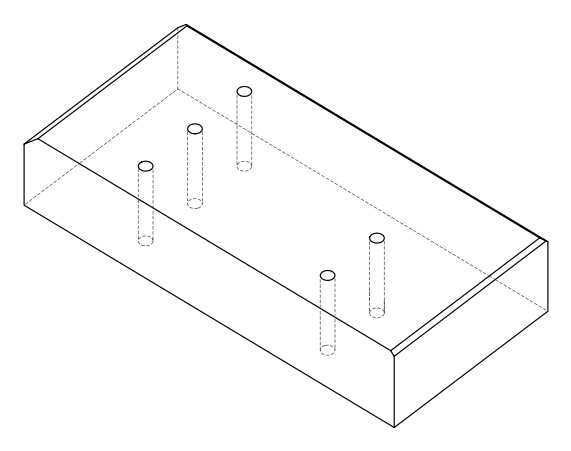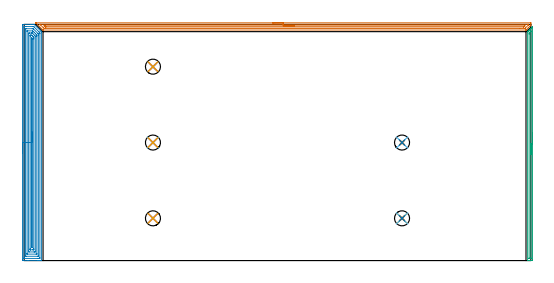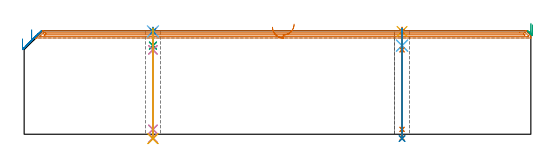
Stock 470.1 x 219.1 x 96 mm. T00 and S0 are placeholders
(PLAN: 23 operations, 16 tool changes, 32.1 min)
(1 AREA_MILL | FG_CHAMFER_SURFACE | UGT0205_001 | 11.09 min | 10405 mm3)
(2 AREA_MILL_1 | FG_CHAMFER_SURFACE_1 | UGT0205_001 | 12.41 min | 33352 mm3)
(3 AREA_MILL_2 | FG_CHAMFER_SURFACE_2 | UGT0205_001 | 3.61 min | 2159 mm3)
(4 SPOT_DRILL | STEP1HOLE | NXT0321_9005460120000 | 0.03 min | 2 mm3)
(5 SPOT_DRILL_1 | STEP1HOLE_1 | NXT0321_9005460120000 | 0.03 min | 14 mm3)
(6 SPOT_DRILL_2 | STEP1HOLE_2 | NXT0321_9005460120000 | 0.03 min | 10 mm3)
(7 SPOT_DRILL_3 | STEP1HOLE_3 | NXT0321_9005460120000 | 0.03 min | 10 mm3)
(8 SPOT_DRILL_4 | STEP1HOLE_4 | NXT0321_9005460120000 | 0.03 min | 1 mm3)
(9 DRILL_BLIND_HOLE_INTO_CENTER | STEP1HOLE | UGT0301_207 | 0.06 min | 790 mm3)
(10 GUN_DRILL_THROUGH_HOLE | STEP1HOLE | UGT0307_006 | 0.49 min | 5297 mm3)
(11 DRILL_TO_ENLARGE_THROUGH_HOLE | STEP1HOLE | NXT0301_104 | 0.41 min | 8633 mm3)
(12 DRILL_BLIND_HOLE_INTO_CENTER_1 | STEP1HOLE_1 | UGT0301_207 | 0.06 min | 785 mm3)
(13 GUN_DRILL_THROUGH_HOLE_1 | STEP1HOLE_1 | UGT0307_006 | 0.49 min | 5314 mm3)
(14 DRILL_TO_ENLARGE_THROUGH_HOLE_1 | STEP1HOLE_1 | NXT0301_104 | 0.41 min | 8633 mm3)
(15 DRILL_BLIND_HOLE_INTO_CENTER_2 | STEP1HOLE_2 | UGT0301_207 | 0.06 min | 780 mm3)
(16 GUN_DRILL_THROUGH_HOLE_2 | STEP1HOLE_2 | UGT0307_006 | 0.49 min | 5307 mm3)
(17 DRILL_TO_ENLARGE_THROUGH_HOLE_2 | STEP1HOLE_2 | NXT0301_104 | 0.41 min | 8642 mm3)
(18 DRILL_BLIND_HOLE_INTO_CENTER_3 | STEP1HOLE_3 | UGT0301_207 | 0.06 min | 788 mm3)
(19 GUN_DRILL_THROUGH_HOLE_3 | STEP1HOLE_3 | UGT0307_006 | 0.49 min | 5302 mm3)
(20 DRILL_TO_ENLARGE_THROUGH_HOLE_3 | STEP1HOLE_3 | NXT0301_104 | 0.41 min | 8639 mm3)
(21 DRILL_BLIND_HOLE_INTO_CENTER_4 | STEP1HOLE_4 | UGT0301_207 | 0.06 min | 777 mm3)
(22 GUN_DRILL_THROUGH_HOLE_4 | STEP1HOLE_4 | UGT0307_006 | 0.49 min | 5315 mm3)
(23 DRILL_TO_ENLARGE_THROUGH_HOLE_4 | STEP1HOLE_4 | NXT0301_104 | 0.41 min | 8616 mm3)
(TOOL UGT0205_001 | Chamfer Mill 20 x 3 x 45 deg. | D20 FL50 Z2)
(TOOL NXT0321_9005460120000 | NC Spot Drill, 142deg, 12mm, Carbide, Uncoated | D12 PA142 FL30 Z2)
(TOOL UGT0301_207 | Twist Drill 9.2 mm | D9.2 PA118 FL80 Z2)
(TOOL UGT0307_006 | Gun Drill 9 mm | D9 PA130 FL24 Z1)
(TOOL NXT0301_104 | Carbide Drill 14mm [860.1-1400-112A1-MM 2214] | D14 PA140 FL123 Z2)
(OP 1 AREA_MILL)
G17 G21 G94 G90
T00 M6
G54
G17 G0 G90 X230.45 Y220.6 S1061 M3
G43 Z106. H0
Z99.3
G94 G1 X230.488 Z98.428 F250.
X230.602 Z97.563
X230.791 Z96.712
X231.053 Z95.88
X231.387 Z95.074
X231.79 Z94.3
X232.258 Z93.564
X232.789 Z92.872
X233.379 Z92.229
X234.022 Z91.64
X234.714 Z91.108
X235.45 Z90.64
X236.224 Z90.237
X237.03 Z89.903
X237.862 Z89.641
X238.713 Z89.452
X239.578 Z89.338
X240.45 Z89.3
X469.643
X469.934 Y220.598 Z89.302
X470.085 Y220.593 Z89.304
X470.096 Y220.591 Z89.305
X470.098 Y220.298 Z89.598
X470.1 Y219.651 Z90.248
X470.099 Y218.407 Z91.491
X470.083 Y218.383 Z91.517
X469.386 Y217.685 Z92.212
X467.702 Y216.002 Z93.898
X465.873 Y214.173 Z95.727
X465.653 Y213.955 Z95.941
X465.595 Y213.904 Z95.989
X465.469 Y213.9 Z96.
X17.663
X17.505 Y213.903 Z95.989
X17.425 Y213.973 Z95.923
X17.216 Y214.183 Z95.716
X17.197 Y214.202 Z95.697
X11.1 Y220.298 Z89.598
X10.966 Y220.433 Z89.465
X10.827 Y220.568 Z89.322
X10.814 Y220.592 Z89.298
X10.815 Z89.297
X10.823 Y220.595 Z89.295
X10.937 Y220.6 Z89.3
X240.45
Y219.186 Z90.714
X467.056
X467.702 Y219.185 Z90.715
X467.952 Y219.183 Z90.717
X468.052 Y219.179 Z90.721
X468.091 Y219.175 Z90.725
X468.092 Y219.153 Z90.747
X468.096 Y219.042 Z90.858
X468.09 Y218.875 Z91.025
X468.015 Y218.777 Z91.123
X467.805 Y218.556 Z91.344
X467.755 Y218.505 Z91.395
X465.023 Y215.773 Z94.127
X464.667 Y215.421 Z94.479
X464.587 Y215.346 Z94.554
X464.565 Y215.326 Z94.574
X464.532 Y215.321 Z94.579
X464.453 Y215.319 Z94.581
X464.13 Y215.315 Z94.585
X459.775 Y215.314 Z94.586
X19.449 Y215.315 Z94.585
X19.199 Y215.316 Z94.584
X18.556 Y215.321 Z94.579
X17.912 Y215.944 Z93.956
X17.663 Y216.188 Z93.712
X15.294 Y218.556 Z91.344
X14.984 Y218.868 Z91.032
X14.702 Y219.16 Z90.74
X14.688 Y219.18 Z90.72
X14.717 Y219.181 Z90.719
X14.806 Y219.184 Z90.716
X14.984 Y219.185 Z90.715
X15.231 Y219.186 Z90.714
X240.45
Y217.772 Z92.128
X464.219 Y217.771 Z92.129
X464.395 Y217.768 Z92.132
X464.512 Y217.765 Z92.135
X464.55 Y217.759 Z92.141
X464.539 Y217.745 Z92.155
X464.484 Y217.685 Z92.215
X464.31 Y217.51 Z92.39
X464.13 Y217.329 Z92.571
X463.869 Y217.07 Z92.83
X463.609 Y216.815 Z93.085
X463.536 Y216.747 Z93.153
X463.413 Y216.735 Z93.165
X463.324 Y216.73 Z93.17
X463.237 Y216.729 Z93.171
X20.253
X20.076 Y216.73 Z93.17
X19.723 Y216.736 Z93.164
X19.568 Y216.743 Z93.157
X19.541 Y216.765 Z93.135
X19.486 Y216.815 Z93.085
X18.556 Y217.745 Z92.155
X18.55 Y217.758 Z92.142
Y217.766 Z92.134
X18.556 Y217.767 Z92.133
X19.36 Y217.771 Z92.129
X19.449 Y217.772 Z92.128
X240.45
X241.321 Z92.166
X242.186 Z92.28
X243.038 Z92.469
X243.87 Z92.732
X244.676 Z93.065
X245.45 Z93.468
X246.186 Z93.937
X246.878 Z94.468
X247.521 Z95.057
X248.11 Z95.701
X248.641 Z96.393
X249.11 Z97.128
X249.513 Z97.902
X249.847 Z98.708
X250.109 Z99.54
X250.298 Z100.392
X250.412 Z101.257
X250.45 Z102.128
G0 Z106.
M5
M2
(OP 2 AREA_MILL_1)
G17 G21 G94 G90
T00 M6
G54
G17 G0 G90 X-1.5 Y99.55 S1061 M3
G43 Z106. H0
Z88.5
G94 G1 Y99.588 Z87.628 F250.
Y99.702 Z86.764
Y99.891 Z85.912
Y100.153 Z85.08
Y100.487 Z84.274
Y100.89 Z83.5
Y101.358 Z82.764
Y101.89 Z82.072
Y102.479 Z81.429
Y103.122 Z80.84
Y103.814 Z80.309
Y104.55 Z79.84
Y105.324 Z79.437
Y106.13 Z79.103
Y106.962 Z78.841
Y107.814 Z78.652
Y108.678 Z78.538
Y109.55 Z78.5
Y218.008
X-1.499 Y218.488 Z78.501
X-1.495 Y218.897 Z78.503
X-1.492 Y219.09 Z78.505
X-1.093 Y219.1 Z78.904
X5.933 Z85.927
X6.485 Z86.482
X6.811 Z86.807
X7.363 Z87.36
X7.689 Z87.684
X8.341 Z88.341
X9.12 Z89.119
X9.285 Y219.098 Z89.277
X9.311 Y219.092 Z89.303
X9.446 Y218.955 Z89.445
X15.717 Y212.684 Z95.715
X15.88 Y212.518 Z95.879
X15.997 Y212.394 Z95.989
X16. Y212.237 Z96.
Y0.166
X15.998 Y0.01 Z95.989
X15.852 Y0.003 Z95.844
X15.698 Y0. Z95.698
X15.367 Z95.366
X14.715 Z94.71
X13.511 Z93.508
X12.959 Z92.953
X3.436 Z83.433
X-1.093 Z78.904
X-1.373 Y0.004 Z78.624
X-1.492 Y0.01 Z78.506
X-1.499 Y0.132 Z78.499
X-1.5 Y0.612 Z78.5
Y109.55
X-0.086 Z79.914
X-0.085 Y216.57 Z79.915
X-0.084 Y216.702 Z79.916
X-0.079 Y217.073 Z79.921
X0.28 Y217.092 Z80.28
X0.663 Y217.097 Z80.663
X1.15 Y217.1 Z81.15
X1.541 Z81.541
X8.176 Z88.176
X8.567 Y217.098 Z88.567
X8.698 Y217.095 Z88.698
X8.802 Y217.09 Z88.802
X8.86 Y217.078 Z88.86
X8.902 Y217.039 Z88.902
X9.247 Y216.702 Z89.247
X13.712 Y212.237 Z93.712
X13.837 Y212.11 Z93.837
X14.579 Y211.344 Z94.579
X14.585 Y210.584 Z94.585
Y210.451
Y2.53
X14.584 Y2.398 Z94.584
X14.579 Y2.027 Z94.579
X14.22 Y2.008 Z94.22
X13.837 Y2.003 Z93.837
X13.35 Y2. Z93.35
X12.959 Z92.959
X-0.01 Z79.99
X-0.04 Y2.001 Z79.96
X-0.072 Y2.005 Z79.928
X-0.079 Y2.009 Z79.921
X-0.082 Y2.015 Z79.918
X-0.084 Y2.042 Z79.916
X-0.086 Y2.266 Z79.914
Y2.398
Y109.55
X1.328 Z81.328
X1.329 Y214.24 Z81.329
X1.33 Y214.916 Z81.33
X1.332 Y215.024 Z81.332
X1.335 Y215.076 Z81.335
X1.34 Y215.091 Z81.34
X1.365 Y215.095 Z81.365
X1.541 Y215.098 Z81.541
X2.239 Y215.1 Z82.239
X7.509 Y215.099 Z87.509
X7.689 Y215.098 Z87.689
X8.396 Y215.09 Z88.396
X8.567 Y214.932 Z88.567
X8.584 Y214.916 Z88.584
X12.959 Y210.541 Z92.959
X13.046 Y210.451 Z93.046
X13.132 Y210.353 Z93.132
X13.165 Y210.311 Z93.165
X13.167 Y210.288 Z93.167
X13.17 Y210.237 Z93.17
X13.171 Y209.558 Z93.171
X13.172 Y209.342 Z93.172
X13.171 Y4.86 Z93.171
X13.17 Y4.184 Z93.17
X13.168 Y4.076 Z93.168
X13.165 Y4.024 Z93.165
X13.16 Y4.009 Z93.16
X13.135 Y4.005 Z93.135
X12.959 Y4.002 Z92.959
X12.261 Y4. Z92.261
X1.722 Z81.722
X1.541 Y4.002 Z81.541
X1.361 Y4.008 Z81.361
X1.34 Y4.01 Z81.34
X1.335 Y4.019 Z81.335
X1.332 Y4.054 Z81.332
X1.33 Y4.112 Z81.33
X1.329 Y4.184 Z81.329
Y4.4
X1.328 Y109.55 Z81.328
X2.743 Z82.743
Y212.801
X2.745 Y212.99 Z82.745
X2.747 Y213.058 Z82.747
X2.749 Y213.088 Z82.749
X2.768 Y213.09 Z82.768
X2.874 Y213.095 Z82.874
X3.298 Y213.1 Z83.298
X3.328 Z83.328
X7.72 Y213.099 Z87.72
X7.929 Y213.09 Z87.929
X8.325 Y212.715 Z88.325
X8.567 Y212.48 Z88.567
X8.814 Y212.237 Z88.814
X9.446 Y211.606 Z89.446
X10.6 Y210.451 Z90.6
X11.202 Y209.846 Z91.202
X11.484 Y209.558 Z91.484
X11.75 Y209.271 Z91.75
X11.754 Y208.997 Z91.754
X11.756 Y208.666 Z91.756
X11.757 Y208.101 Z91.757
Y6.299
X11.755 Y6.11 Z91.755
X11.753 Y6.042 Z91.753
X11.751 Y6.012 Z91.751
X11.732 Y6.01 Z91.732
X11.626 Y6.005 Z91.626
X11.202 Y6. Z91.202
X11.172 Z91.172
X3.268 Z83.268
X2.874 Y6.003 Z82.874
X2.776 Y6.007 Z82.776
X2.754 Y6.01 Z82.754
X2.749 Y6.02 Z82.749
X2.747 Y6.054 Z82.747
X2.744 Y6.134 Z82.744
X2.743 Y6.534 Z82.743
Y6.863
Y109.55
X4.157 Z84.157
Y210.47
X4.176 Y211.09 Z84.176
X4.42 Y211.096 Z84.42
X5.054 Y211.099 Z85.054
X5.295 Y211.1 Z85.295
X6.811 Z86.811
X7.051 Z87.051
X7.37 Y211.097 Z87.37
X7.45 Y211.094 Z87.45
X7.488 Y211.09 Z87.488
X7.535 Y211.055 Z87.535
X7.689 Y210.906 Z87.689
X8.15 Y210.451 Z88.15
X9.446 Y209.156 Z89.446
X9.933 Y208.666 Z89.933
X10.324 Y208.266 Z90.324
X10.342 Y207.773 Z90.342
X10.343 Y207.754 Z90.343
X10.342 Y8.63 Z90.342
X10.324 Y8.01 Z90.324
X10.08 Y8.004 Z90.08
X9.446 Y8.001 Z89.446
X9.205 Y8. Z89.205
X4.813 Y8.002 Z84.813
X4.176 Y8.01 Z84.176
X4.158 Y8.649 Z84.158
X4.157 Y8.668 Z84.157
Y109.55
X5.571 Z85.571
Y208.14
X5.573 Y208.666 Z85.573
X5.576 Y209.028 Z85.576
X5.578 Y209.078 Z85.578
X5.613 Y209.09 Z85.613
X5.719 Y209.094 Z85.719
X5.933 Y209.097 Z85.933
X6.384 Y209.099 Z86.384
X6.811 Y209.094 Z86.811
X6.953 Y209.09 Z86.953
X7.059 Y209.081 Z87.059
X7.143 Y209. Z87.143
X7.486 Y208.666 Z87.486
X7.689 Y208.463 Z87.689
X8.379 Y207.773 Z88.379
X8.567 Y207.582 Z88.567
X8.91 Y207.23 Z88.91
X8.922 Y206.88 Z88.922
X8.926 Y206.515 Z88.926
X8.928 Y205.987 Z88.928
X8.929 Y205.619 Z88.929
Y10.96
X8.927 Y10.434 Z88.927
X8.924 Y10.072 Z88.924
X8.922 Y10.022 Z88.922
X8.887 Y10.01 Z88.887
X8.781 Y10.006 Z88.781
X8.567 Y10.003 Z88.567
X8.116 Y10. Z88.116
X7.689 Z87.689
X5.933 Z85.933
X5.79 Y10.001 Z85.79
X5.676 Y10.003 Z85.676
X5.601 Y10.007 Z85.601
X5.583 Y10.009 Z85.583
X5.578 Y10.021 Z85.578
X5.576 Y10.067 Z85.576
X5.573 Y10.434 Z85.573
X5.571 Y10.802 Z85.571
Y11.327
Y109.55
X6.985 Z86.985
X6.986 Y205.987 Z86.986
X6.987 Y206.164 Z86.987
X6.992 Y206.695 Z86.992
X7.256 Y206.435 Z87.256
X7.508 Y206.171 Z87.508
X7.515 Y205.271 Z87.515
X7.514 Y12.22 Z87.514
X7.513 Y12.086 Z87.513
X7.51 Y12.02 Z87.51
X7.508 Y12.011 Z87.508
X7.497 Y12.007 Z87.497
X7.467 Y12.003 Z87.467
X7.358 Y12.001 Z87.358
X7.026 Y12.002 Z87.026
X7.002 Y12.006 Z87.002
X6.996 Y12.008 Z86.996
X6.992 Y12.036 Z86.992
X6.987 Y12.22 Z86.987
X6.986 Y12.398 Z86.986
X6.985 Y109.55 Z86.985
Y110.422 Z87.023
Y111.286 Z87.137
Y112.138 Z87.326
Y112.97 Z87.588
Y113.776 Z87.922
Y114.55 Z88.325
Y115.286 Z88.794
Y115.978 Z89.325
Y116.621 Z89.914
Y117.21 Z90.557
Y117.742 Z91.25
Y118.21 Z91.985
Y118.613 Z92.759
Y118.947 Z93.565
Y119.209 Z94.397
Y119.398 Z95.249
Y119.512 Z96.114
Y119.55 Z96.985
G0 Z106.
M5
M2
(OP 3 AREA_MILL_2)
G17 G21 G94 G90
T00 M6
G54
G17 G0 G90 X471.6 Y118.45 S1061 M3
G43 Z106. H0
Z101.5
G94 G1 Y118.412 Z100.629 F250.
Y118.298 Z99.764
Y118.109 Z98.912
Y117.847 Z98.08
Y117.513 Z97.274
Y117.11 Z96.5
Y116.641 Z95.764
Y116.11 Z95.072
Y115.521 Z94.429
Y114.878 Z93.84
Y114.186 Z93.309
Y113.45 Z92.84
Y112.676 Z92.437
Y111.87 Z92.103
Y111.038 Z91.841
Y110.186 Z91.652
Y109.321 Z91.538
Y108.45 Z91.5
Y0.995
X471.599 Y0.591 Z91.501
X471.593 Y0.11 Z91.503
X471.591 Y0.009 Z91.505
X471.117 Y0. Z91.977
X470.521 Z92.576
X470.234 Z92.863
X468.466 Z94.629
X467.891 Z95.208
X467.583 Z95.516
X467.413 Z95.686
X467.113 Y0.008 Z95.978
X467.103 Y0.009 Z95.988
X467.1 Y0.145 Z96.
Y212.301
X467.097 Y212.387 Z95.996
X467.11 Y212.408 Z95.983
X467.246 Y212.547 Z95.853
X467.443 Y212.744 Z95.656
X467.583 Y212.884 Z95.514
X467.986 Y213.286 Z95.114
X468.038 Y213.338 Z95.062
X468.334 Y213.635 Z94.764
X468.466 Y213.768 Z94.63
X468.847 Y214.147 Z94.253
X468.972 Y214.272 Z94.128
X469.226 Y214.526 Z93.873
X469.35 Y214.652 Z93.746
X469.709 Y215.009 Z93.391
X469.879 Y215.18 Z93.22
X470.117 Y215.418 Z92.981
X470.234 Y215.535 Z92.862
X470.57 Y215.87 Z92.53
X470.787 Y216.087 Z92.313
X471.008 Y216.309 Z92.09
X471.117 Y216.419 Z91.979
X471.306 Y216.606 Z91.793
X471.431 Y216.731 Z91.669
X471.559 Y216.852 Z91.54
X471.598 Y216.886 Z91.502
X471.6 Y216.62 Z91.5
Y108.45
X470.186 Z92.914
Y2.373
X470.184 Y2.163 Z92.916
X470.181 Y2.058 Z92.919
X470.179 Y2.014 Z92.921
X470.09 Y2.01 Z93.01
X469.718 Y2.002 Z93.382
X469.35 Y2.001 Z93.75
X468.836 Z94.264
X468.625 Y2.004 Z94.475
X468.532 Y2.01 Z94.568
X468.521 Y2.012 Z94.579
X468.519 Y2.026 Z94.581
X468.516 Y2.068 Z94.584
X468.515 Y2.153 Z94.585
X468.514 Y2.325 Z94.586
Y210.021
X468.515 Y210.911 Z94.585
X468.517 Y210.961 Z94.583
X468.533 Y211.371 Z94.567
X468.736 Y211.58 Z94.364
X469.002 Y211.852 Z94.098
X469.976 Y212.826 Z93.124
X470.065 Y212.913 Z93.035
X470.147 Y212.99 Z92.953
X470.176 Y213.015 Z92.924
X470.184 Y212.793 Z92.916
X470.185 Y212.744 Z92.915
X470.186 Y108.45 Z92.914
Y107.578 Z92.952
Y106.713 Z93.066
Y105.862 Z93.255
Y105.03 Z93.517
Y104.224 Z93.851
Y103.45 Z94.254
Y102.714 Z94.723
Y102.022 Z95.254
Y101.379 Z95.843
Y100.789 Z96.486
Y100.258 Z97.179
Y99.79 Z97.914
Y99.387 Z98.688
Y99.053 Z99.494
Y98.791 Z100.326
Y98.602 Z101.178
Y98.488 Z102.043
Y98.45 Z102.914
G0 Z106.
M5
M2
(OP 4 SPOT_DRILL)
G17 G21 G94 G90
T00 M6
G54
G17 G0 G90 X119.5 Y39.2 S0 M3
G43 Z106. H0
G94 G81 G98 Z95.397 F250. R99.
G80
M5
M2
(OP 5 SPOT_DRILL_1)
G17 G21 G94 G90
T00 M6
G54
G17 G0 G90 X350.6 Y39.2 S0 M3
G43 Z106. H0
G94 G81 G98 Z95.397 F250. R99.
G80
M5
M2
(OP 6 SPOT_DRILL_2)
G17 G21 G94 G90
T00 M6
G54
G17 G0 G90 X119.5 Y109.5 S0 M3
G43 Z106. H0
G94 G81 G98 Z95.397 F250. R99.
G80
M5
M2
(OP 7 SPOT_DRILL_3)
G17 G21 G94 G90
T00 M6
G54
G17 G0 G90 X350.6 Y109.5 S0 M3
G43 Z106. H0
G94 G81 G98 Z95.397 F250. R99.
G80
M5
M2
(OP 8 SPOT_DRILL_4)
G17 G21 G94 G90
T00 M6
G54
G17 G0 G90 X119.5 Y179.9 S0 M3
G43 Z106. H0
G94 G81 G98 Z95.397 F250. R99.
G80
M5
M2
(OP 9 DRILL_BLIND_HOLE_INTO_CENTER)
G17 G21 G94 G90
T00 M6
G54
G17 G0 G90 X119.5 Y39.2 S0 M3
G43 Z106. H0
G94 G81 G98 Z82.2 F250. R98.
G80
M5
M2
(OP 10 GUN_DRILL_THROUGH_HOLE)
G17 G21 G94 G90
T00 M6
G54
G17 G0 G90 X119.5 Y39.2 M8
G43 Z106. H0
Z93.829
S716 M3
G94 G1 Z78.305 F125. M26
G4 X.084
Z4.5 F250.
G4 X.084
Z-3.598 F125.
G4 X.084
M5
M9
G0 Z93.829
Z106.
M2
(OP 11 DRILL_TO_ENLARGE_THROUGH_HOLE)
G17 G21 G94 G90
T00 M6
G54
G17 G0 G90 X119.5 Y39.2 S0 M3
G43 Z106. H1
G94 G73 G98 Z-4.048 F250. Q12.506 R98.
G80
M5
M2
(OP 12 DRILL_BLIND_HOLE_INTO_CENTER_1)
G17 G21 G94 G90
T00 M6
G54
G17 G0 G90 X350.6 Y39.2 S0 M3
G43 Z106. H0
G94 G81 G98 Z82.2 F250. R98.
G80
M5
M2
(OP 13 GUN_DRILL_THROUGH_HOLE_1)
G17 G21 G94 G90
T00 M6
G54
G17 G0 G90 X350.6 Y39.2 M8
G43 Z106. H0
Z93.829
S716 M3
G94 G1 Z78.305 F125. M26
G4 X.084
Z4.5 F250.
G4 X.084
Z-3.598 F125.
G4 X.084
M5
M9
G0 Z93.829
Z106.
M2
(OP 14 DRILL_TO_ENLARGE_THROUGH_HOLE_1)
G17 G21 G94 G90
T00 M6
G54
G17 G0 G90 X350.6 Y39.2 S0 M3
G43 Z106. H1
G94 G73 G98 Z-4.048 F250. Q12.506 R98.
G80
M5
M2
(OP 15 DRILL_BLIND_HOLE_INTO_CENTER_2)
G17 G21 G94 G90
T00 M6
G54
G17 G0 G90 X119.5 Y109.5 S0 M3
G43 Z106. H0
G94 G81 G98 Z82.2 F250. R98.
G80
M5
M2
(OP 16 GUN_DRILL_THROUGH_HOLE_2)
G17 G21 G94 G90
T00 M6
G54
G17 G0 G90 X119.5 Y109.5 M8
G43 Z106. H0
Z93.829
S716 M3
G94 G1 Z78.305 F125. M26
G4 X.084
Z4.5 F250.
G4 X.084
Z-3.598 F125.
G4 X.084
M5
M9
G0 Z93.829
Z106.
M2
(OP 17 DRILL_TO_ENLARGE_THROUGH_HOLE_2)
G17 G21 G94 G90
T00 M6
G54
G17 G0 G90 X119.5 Y109.5 S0 M3
G43 Z106. H1
G94 G73 G98 Z-4.048 F250. Q12.506 R98.
G80
M5
M2
(OP 18 DRILL_BLIND_HOLE_INTO_CENTER_3)
G17 G21 G94 G90
T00 M6
G54
G17 G0 G90 X350.6 Y109.5 S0 M3
G43 Z106. H0
G94 G81 G98 Z82.2 F250. R98.
G80
M5
M2
(OP 19 GUN_DRILL_THROUGH_HOLE_3)
G17 G21 G94 G90
T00 M6
G54
G17 G0 G90 X350.6 Y109.5 M8
G43 Z106. H0
Z93.829
S716 M3
G94 G1 Z78.305 F125. M26
G4 X.084
Z4.5 F250.
G4 X.084
Z-3.598 F125.
G4 X.084
M5
M9
G0 Z93.829
Z106.
M2
(OP 20 DRILL_TO_ENLARGE_THROUGH_HOLE_3)
G17 G21 G94 G90
T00 M6
G54
G17 G0 G90 X350.6 Y109.5 S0 M3
G43 Z106. H1
G94 G73 G98 Z-4.048 F250. Q12.506 R98.
G80
M5
M2
(OP 21 DRILL_BLIND_HOLE_INTO_CENTER_4)
G17 G21 G94 G90
T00 M6
G54
G17 G0 G90 X119.5 Y179.9 S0 M3
G43 Z106. H0
G94 G81 G98 Z82.2 F250. R98.
G80
M5
M2
(OP 22 GUN_DRILL_THROUGH_HOLE_4)
G17 G21 G94 G90
T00 M6
G54
G17 G0 G90 X119.5 Y179.9 M8
G43 Z106. H0
Z93.829
S716 M3
G94 G1 Z78.305 F125. M26
G4 X.084
Z4.5 F250.
G4 X.084
Z-3.598 F125.
G4 X.084
M5
M9
G0 Z93.829
Z106.
M2
(OP 23 DRILL_TO_ENLARGE_THROUGH_HOLE_4)
G17 G21 G94 G90
T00 M6
G54
G17 G0 G90 X119.5 Y179.9 S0 M3
G43 Z106. H1
G94 G73 G98 Z-4.048 F250. Q12.506 R98.
G80
M5
M2
